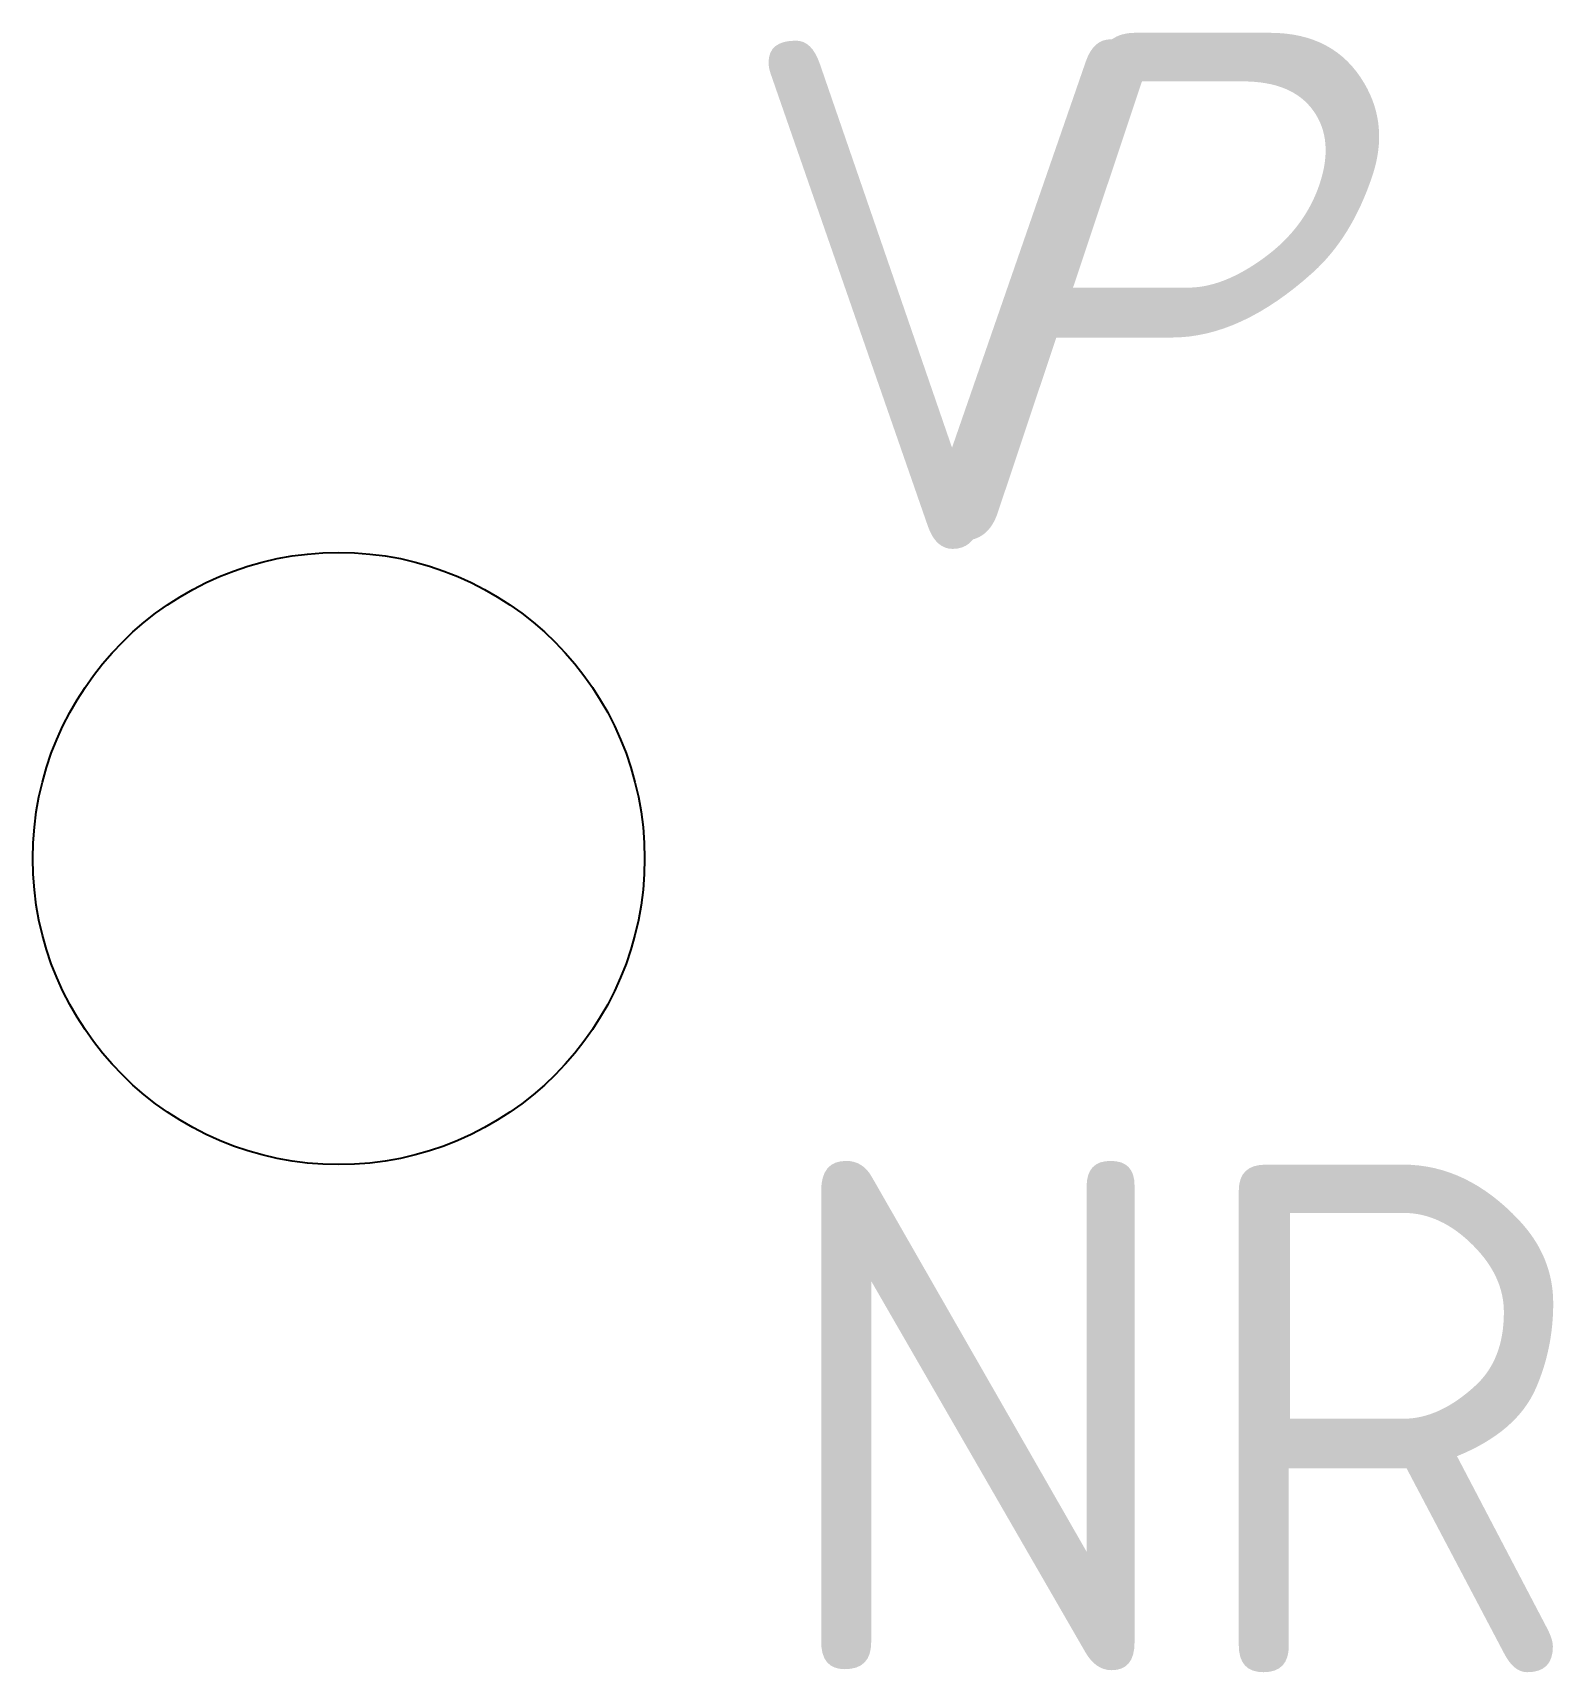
# Model space of a CAD drawing. Extents: x -1.5 to 5.96, y -3.99 to 4.05.
import ezdxf

# ---------------------------------------------------------------- set-up
doc = ezdxf.new("R2010")
doc.units = 0
doc.header["$LTSCALE"] = 0.2
doc.styles.add('NLCS-ISO', font='NLCS-ISO.ttf')

msp = doc.modelspace()

# ---------------------------------------------------------------- linework, layer by layer
at = {"color": 0, "linetype": 'Continuous'}
msp.add_circle((0, 0), 1.5015, dxfattribs=at)

# ---------------------------------------------------------------- texts
at = {"style": 'NLCS-ISO', "oblique": 18.5}
msp.add_text('P', height=2.5, dxfattribs=at).set_placement((2.6778, 1.5507))
at = {"style": 'NLCS-ISO'}
msp.add_text('V', height=2.5, dxfattribs=at).set_placement((1.9394, 1.5188))
msp.add_attdef('NR', (2.1123, -3.9917), '', height=2.5, dxfattribs=at)

doc.saveas('drawing.dxf')
